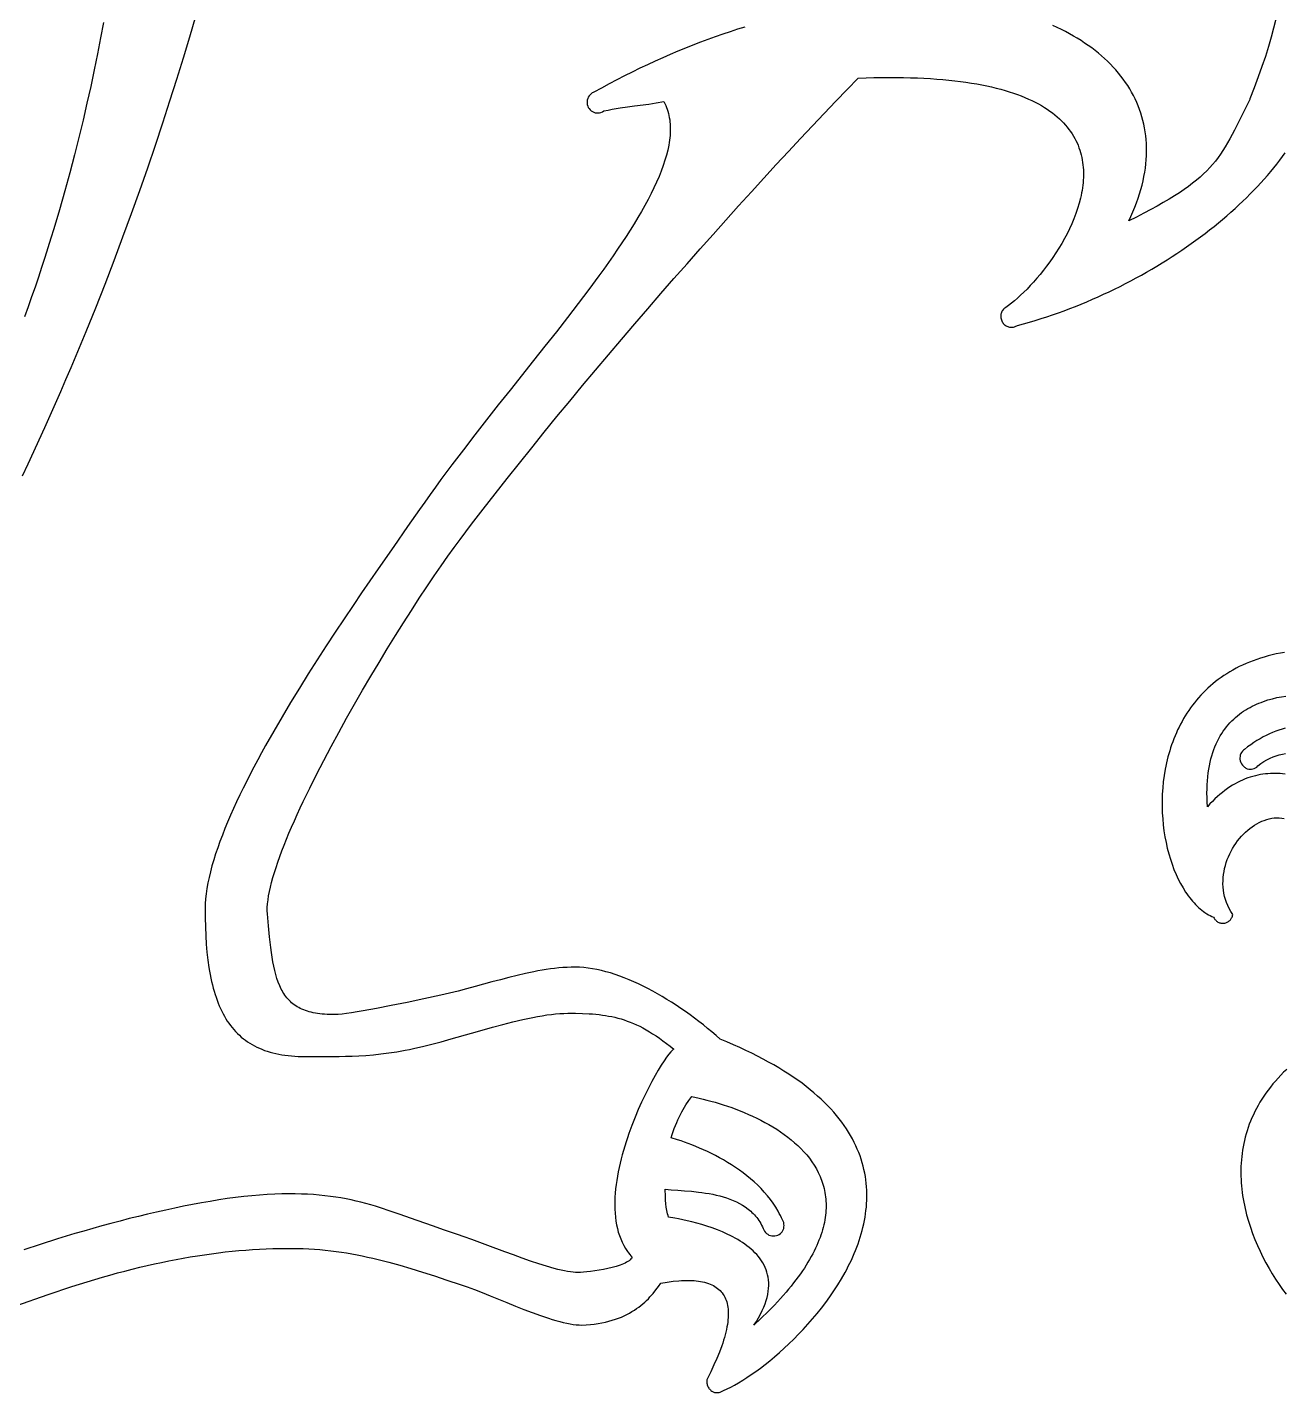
# Model space of a CAD drawing. Extents: x 0 to 113, y 52 to 137.
# Drawn here: x 28.74 to 45.32, y 54.02 to 72.04 of the extents above; entities that cross this region are included whole.
import ezdxf

# ---------------------------------------------------------------- set-up
doc = ezdxf.new("R2010")
doc.units = 0
doc.header["$MEASUREMENT"] = 0

msp = doc.modelspace()

# ---------------------------------------------------------------- linework, layer by layer
for points in [[(28.677, 66.12), (28.752, 66.278), (28.826, 66.437), (28.9, 66.595), (28.972, 66.754), (29.043, 66.912), (29.114, 67.071), (29.184, 67.229), (29.252, 67.388), (29.32, 67.546), (29.387, 67.705), (29.453, 67.863), (29.518, 68.021), (29.645, 68.336), (29.768, 68.649), (29.888, 68.961), (30.004, 69.271), (30.117, 69.578), (30.225, 69.883), (30.331, 70.184), (30.432, 70.483), (30.53, 70.777), (30.624, 71.068), (30.715, 71.354), (30.802, 71.635), (30.885, 71.912), (30.965, 72.183)], [(29.748, 72.101), (29.709, 71.896), (29.668, 71.687), (29.624, 71.474), (29.578, 71.257), (29.529, 71.036), (29.477, 70.811), (29.422, 70.583), (29.363, 70.352), (29.302, 70.117), (29.237, 69.878), (29.166, 69.63), (29.092, 69.379), (29.053, 69.252), (29.014, 69.125), (28.973, 68.997), (28.931, 68.868), (28.888, 68.739), (28.844, 68.609), (28.799, 68.479), (28.753, 68.347), (28.706, 68.216)], [(45.216, 72.142), (45.188, 72.026), (45.156, 71.906), (45.12, 71.782), (45.08, 71.653), (45.035, 71.52), (44.986, 71.382), (44.933, 71.239), (44.875, 71.091), (44.875, 71.089), (44.875, 71.086), (44.876, 71.084), (44.875, 71.082), (44.736, 70.801), (44.673, 70.678), (44.642, 70.62), (44.612, 70.565), (44.582, 70.512), (44.551, 70.461), (44.52, 70.411), (44.488, 70.363), (44.455, 70.317), (44.42, 70.272), (44.384, 70.228), (44.347, 70.185), (44.307, 70.143), (44.264, 70.101), (44.219, 70.06), (44.171, 70.019), (44.12, 69.978), (44.066, 69.937), (44.008, 69.895), (43.946, 69.854), (43.88, 69.811), (43.809, 69.768), (43.733, 69.724), (43.653, 69.678), (43.567, 69.632), (43.476, 69.583), (43.379, 69.533), (43.276, 69.482), (43.305, 69.542), (43.332, 69.602), (43.356, 69.662), (43.379, 69.721), (43.4, 69.78), (43.419, 69.838), (43.436, 69.896), (43.452, 69.954), (43.466, 70.011), (43.478, 70.067), (43.488, 70.123), (43.496, 70.179), (43.503, 70.234), (43.508, 70.289), (43.511, 70.343), (43.512, 70.397), (43.512, 70.45), (43.51, 70.503), (43.507, 70.555), (43.501, 70.606), (43.495, 70.658), (43.486, 70.708), (43.476, 70.758), (43.464, 70.807), (43.451, 70.856), (43.436, 70.904), (43.42, 70.952), (43.402, 70.999), (43.383, 71.045), (43.362, 71.091), (43.339, 71.136), (43.315, 71.18), (43.29, 71.224), (43.263, 71.267), (43.235, 71.31), (43.205, 71.351), (43.174, 71.393), (43.141, 71.433), (43.108, 71.473), (43.072, 71.512), (43.036, 71.55), (42.998, 71.588), (42.958, 71.624), (42.918, 71.66), (42.876, 71.696), (42.833, 71.73), (42.788, 71.764), (42.742, 71.797), (42.695, 71.829), (42.647, 71.861), (42.598, 71.892), (42.547, 71.921), (42.495, 71.95), (42.442, 71.979), (42.388, 72.006), (42.332, 72.032), (42.276, 72.058)], [(38.21, 72.04), (38.113, 72.01), (38.016, 71.978), (37.919, 71.945), (37.821, 71.911), (37.723, 71.876), (37.624, 71.839), (37.526, 71.801), (37.427, 71.761), (37.327, 71.72), (37.227, 71.678), (37.127, 71.634), (37.027, 71.589), (36.926, 71.543), (36.826, 71.495), (36.725, 71.446), (36.623, 71.396), (36.522, 71.343), (36.42, 71.29), (36.318, 71.235), (36.217, 71.179), (36.207, 71.175), (36.198, 71.17), (36.182, 71.159), (36.168, 71.145), (36.155, 71.13), (36.145, 71.113), (36.137, 71.095), (36.132, 71.076), (36.129, 71.056), (36.129, 71.036), (36.132, 71.016), (36.137, 70.997), (36.145, 70.979), (36.155, 70.963), (36.168, 70.948), (36.182, 70.935), (36.199, 70.924), (36.217, 70.915), (36.236, 70.909), (36.255, 70.907), (36.274, 70.906), (36.294, 70.909), (36.312, 70.914), (36.33, 70.922), (36.348, 70.933), (36.405, 70.944), (36.46, 70.954), (36.564, 70.972), (36.662, 70.987), (36.756, 70.999), (36.942, 71.024), (37.04, 71.038), (37.143, 71.056), (37.155, 71.031), (37.167, 71.006), (37.177, 70.98), (37.187, 70.954), (37.195, 70.928), (37.202, 70.901), (37.209, 70.873), (37.214, 70.846), (37.219, 70.817), (37.222, 70.789), (37.225, 70.76), (37.226, 70.731), (37.227, 70.701), (37.227, 70.671), (37.226, 70.64), (37.224, 70.609), (37.221, 70.578), (37.217, 70.547), (37.212, 70.515), (37.207, 70.482), (37.193, 70.416), (37.176, 70.349), (37.156, 70.281), (37.133, 70.211), (37.107, 70.14), (37.078, 70.067), (37.046, 69.993), (37.011, 69.918), (36.974, 69.842), (36.934, 69.765), (36.891, 69.686), (36.847, 69.607), (36.799, 69.526), (36.75, 69.444), (36.698, 69.361), (36.644, 69.278), (36.589, 69.193), (36.531, 69.107), (36.472, 69.021), (36.41, 68.934), (36.348, 68.845), (36.283, 68.757), (36.15, 68.576), (36.012, 68.393), (35.869, 68.208), (35.723, 68.02), (35.573, 67.83), (35.421, 67.638), (35.112, 67.25), (34.957, 67.054), (34.802, 66.858), (34.648, 66.661), (34.496, 66.463), (34.346, 66.265), (34.2, 66.068), (34.128, 65.969), (34.057, 65.871), (33.987, 65.772), (33.919, 65.674), (33.761, 65.448), (33.577, 65.186), (33.373, 64.892), (33.154, 64.573), (33.04, 64.405), (32.923, 64.232), (32.806, 64.055), (32.687, 63.874), (32.568, 63.691), (32.45, 63.504), (32.333, 63.316), (32.217, 63.127), (32.103, 62.937), (31.993, 62.747), (31.886, 62.558), (31.833, 62.463), (31.782, 62.369), (31.733, 62.275), (31.684, 62.182), (31.637, 62.09), (31.591, 61.998), (31.547, 61.907), (31.504, 61.816), (31.463, 61.726), (31.423, 61.638), (31.385, 61.55), (31.35, 61.464), (31.316, 61.378), (31.284, 61.294), (31.254, 61.211), (31.227, 61.13), (31.201, 61.05), (31.178, 60.971), (31.158, 60.894), (31.14, 60.819), (31.124, 60.746), (31.111, 60.674), (31.101, 60.604), (31.094, 60.536), (31.089, 60.47), (31.088, 60.407), (31.088, 60.284), (31.091, 60.165), (31.096, 60.05), (31.103, 59.939), (31.112, 59.832), (31.124, 59.729), (31.138, 59.631), (31.146, 59.583), (31.154, 59.536), (31.164, 59.49), (31.173, 59.446), (31.184, 59.402), (31.195, 59.359), (31.206, 59.317), (31.219, 59.276), (31.232, 59.237), (31.246, 59.198), (31.26, 59.16), (31.275, 59.123), (31.291, 59.088), (31.308, 59.053), (31.325, 59.019), (31.343, 58.986), (31.362, 58.954), (31.381, 58.924), (31.402, 58.894), (31.423, 58.865), (31.445, 58.837), (31.467, 58.81), (31.491, 58.784), (31.515, 58.76), (31.54, 58.736), (31.566, 58.713), (31.593, 58.691), (31.621, 58.67), (31.649, 58.65), (31.678, 58.631), (31.709, 58.613), (31.74, 58.596), (31.772, 58.58), (31.805, 58.565), (31.838, 58.551), (31.873, 58.537), (31.909, 58.525), (31.945, 58.514), (31.983, 58.504), (32.021, 58.495), (32.06, 58.486), (32.101, 58.479), (32.142, 58.473), (32.184, 58.467), (32.228, 58.463), (32.272, 58.459), (32.317, 58.457), (32.364, 58.455), (32.411, 58.454), (32.459, 58.455), (32.573, 58.455), (32.706, 58.455), (32.858, 58.456), (32.941, 58.458), (33.027, 58.46), (33.118, 58.465), (33.211, 58.471), (33.309, 58.479), (33.409, 58.49), (33.513, 58.503), (33.619, 58.519), (33.728, 58.538), (33.784, 58.548), (33.84, 58.56), (33.897, 58.573), (33.956, 58.587), (34.078, 58.617), (34.204, 58.651), (34.335, 58.688), (34.605, 58.765), (34.742, 58.804), (34.879, 58.842), (35.016, 58.879), (35.151, 58.913), (35.283, 58.944), (35.348, 58.959), (35.413, 58.972), (35.476, 58.984), (35.537, 58.994), (35.598, 59.004), (35.657, 59.012), (35.714, 59.018), (35.77, 59.022), (35.824, 59.025), (35.876, 59.026), (35.974, 59.026), (36.067, 59.024), (36.158, 59.02), (36.202, 59.017), (36.245, 59.013), (36.288, 59.009), (36.33, 59.003), (36.372, 58.997), (36.413, 58.99), (36.455, 58.982), (36.495, 58.973), (36.536, 58.963), (36.577, 58.951), (36.618, 58.939), (36.658, 58.924), (36.699, 58.909), (36.74, 58.892), (36.781, 58.874), (36.823, 58.854), (36.865, 58.832), (36.908, 58.808), (36.951, 58.783), (36.994, 58.756), (37.039, 58.727), (37.084, 58.696), (37.13, 58.663), (37.177, 58.628), (37.225, 58.591), (37.274, 58.551), (37.266, 58.547), (37.257, 58.54), (37.246, 58.531), (37.235, 58.519), (37.208, 58.488), (37.178, 58.447), (37.144, 58.398), (37.107, 58.34), (37.067, 58.275), (37.025, 58.203), (36.982, 58.124), (36.938, 58.04), (36.894, 57.95), (36.849, 57.855), (36.805, 57.756), (36.762, 57.653), (36.72, 57.547), (36.68, 57.439), (36.661, 57.384), (36.643, 57.328), (36.625, 57.273), (36.609, 57.217), (36.593, 57.16), (36.578, 57.104), (36.564, 57.047), (36.551, 56.99), (36.54, 56.934), (36.529, 56.877), (36.52, 56.821), (36.512, 56.765), (36.505, 56.71), (36.5, 56.654), (36.496, 56.6), (36.494, 56.545), (36.494, 56.492), (36.495, 56.439), (36.498, 56.387), (36.503, 56.335), (36.509, 56.285), (36.518, 56.235), (36.528, 56.187), (36.541, 56.139), (36.556, 56.093), (36.572, 56.048), (36.592, 56.004), (36.613, 55.962), (36.637, 55.921), (36.663, 55.882), (36.677, 55.863), (36.692, 55.844), (36.707, 55.826), (36.723, 55.808), (36.717, 55.796), (36.708, 55.784), (36.697, 55.772), (36.684, 55.761), (36.668, 55.75), (36.651, 55.74), (36.632, 55.73), (36.611, 55.72), (36.589, 55.711), (36.565, 55.702), (36.514, 55.686), (36.46, 55.671), (36.403, 55.658), (36.345, 55.646), (36.287, 55.636), (36.23, 55.627), (36.176, 55.62), (36.125, 55.614), (36.08, 55.61), (36.04, 55.607), (36.007, 55.606), (35.977, 55.606), (35.943, 55.609), (35.908, 55.613), (35.869, 55.619), (35.829, 55.627), (35.786, 55.637), (35.741, 55.647), (35.694, 55.66), (35.595, 55.688), (35.491, 55.721), (35.383, 55.757), (35.271, 55.796), (35.157, 55.837), (35.043, 55.879), (34.818, 55.962), (34.606, 56.041), (34.508, 56.076), (34.417, 56.107), (34.248, 56.164), (34.09, 56.22), (33.799, 56.324), (33.663, 56.372), (33.531, 56.417), (33.402, 56.459), (33.338, 56.479), (33.274, 56.498), (33.21, 56.516), (33.145, 56.532), (33.08, 56.548), (33.015, 56.563), (32.948, 56.577), (32.881, 56.589), (32.812, 56.6), (32.741, 56.61), (32.669, 56.619), (32.595, 56.627), (32.519, 56.633), (32.441, 56.638), (32.36, 56.641), (32.277, 56.644), (32.19, 56.644), (32.101, 56.643), (32.006, 56.64), (31.908, 56.635), (31.807, 56.628), (31.703, 56.619), (31.598, 56.608), (31.49, 56.595), (31.38, 56.58), (31.268, 56.563), (31.154, 56.544), (31.039, 56.524), (30.923, 56.503), (30.805, 56.48), (30.687, 56.455), (30.568, 56.43), (30.448, 56.403), (30.327, 56.375), (30.207, 56.346), (30.086, 56.316), (29.965, 56.285), (29.845, 56.253), (29.725, 56.22), (29.606, 56.187), (29.487, 56.153), (29.37, 56.119), (29.138, 56.049), (28.912, 55.977), (28.694, 55.906)], [(28.589, 55.166), (29.018, 55.317), (29.122, 55.352), (29.225, 55.387), (29.328, 55.42), (29.43, 55.453), (29.531, 55.484), (29.632, 55.514), (29.732, 55.544), (29.832, 55.572), (29.931, 55.599), (30.029, 55.625), (30.127, 55.65), (30.225, 55.674), (30.322, 55.697), (30.418, 55.718), (30.514, 55.739), (30.61, 55.758), (30.704, 55.777), (30.799, 55.794), (30.893, 55.811), (30.986, 55.826), (31.079, 55.84), (31.171, 55.853), (31.263, 55.865), (31.354, 55.876), (31.445, 55.886), (31.535, 55.894), (31.625, 55.902), (31.715, 55.908), (31.804, 55.914), (31.892, 55.918), (31.98, 55.921), (32.068, 55.923), (32.148, 55.924), (32.228, 55.924), (32.305, 55.923), (32.381, 55.92), (32.456, 55.917), (32.53, 55.912), (32.602, 55.907), (32.674, 55.9), (32.745, 55.892), (32.816, 55.884), (32.886, 55.874), (32.955, 55.863), (33.024, 55.851), (33.093, 55.839), (33.162, 55.825), (33.232, 55.81), (33.301, 55.795), (33.371, 55.778), (33.441, 55.76), (33.512, 55.742), (33.656, 55.702), (33.803, 55.658), (33.956, 55.611), (34.115, 55.56), (34.28, 55.506), (34.453, 55.448), (34.545, 55.416), (34.643, 55.38), (34.745, 55.34), (34.851, 55.297), (35.071, 55.208), (35.183, 55.162), (35.294, 55.118), (35.404, 55.076), (35.513, 55.037), (35.618, 55.002), (35.669, 54.986), (35.718, 54.971), (35.767, 54.957), (35.814, 54.945), (35.86, 54.935), (35.904, 54.927), (35.946, 54.92), (35.986, 54.915), (36.025, 54.913), (36.061, 54.912), (36.117, 54.915), (36.172, 54.919), (36.224, 54.925), (36.275, 54.933), (36.324, 54.941), (36.371, 54.951), (36.416, 54.963), (36.46, 54.975), (36.502, 54.988), (36.542, 55.003), (36.581, 55.018), (36.618, 55.035), (36.654, 55.052), (36.688, 55.07), (36.721, 55.089), (36.753, 55.109), (36.783, 55.129), (36.812, 55.15), (36.839, 55.171), (36.865, 55.193), (36.891, 55.215), (36.915, 55.237), (36.938, 55.26), (36.959, 55.283), (36.98, 55.306), (37, 55.329), (37.037, 55.375), (37.07, 55.421), (37.101, 55.466), (37.184, 55.48), (37.263, 55.49), (37.339, 55.497), (37.375, 55.499), (37.41, 55.501), (37.444, 55.501), (37.477, 55.501), (37.509, 55.5), (37.54, 55.498), (37.57, 55.495), (37.599, 55.492), (37.627, 55.487), (37.654, 55.482), (37.68, 55.476), (37.705, 55.469), (37.729, 55.461), (37.752, 55.452), (37.774, 55.443), (37.795, 55.432), (37.815, 55.421), (37.833, 55.409), (37.851, 55.396), (37.868, 55.382), (37.884, 55.367), (37.898, 55.351), (37.912, 55.335), (37.924, 55.317), (37.936, 55.299), (37.946, 55.28), (37.955, 55.26), (37.964, 55.239), (37.971, 55.217), (37.977, 55.195), (37.982, 55.171), (37.986, 55.147), (37.989, 55.122), (37.991, 55.095), (37.992, 55.068), (37.992, 55.041), (37.991, 55.012), (37.988, 54.982), (37.985, 54.951), (37.98, 54.92), (37.975, 54.888), (37.968, 54.854), (37.96, 54.82), (37.951, 54.785), (37.941, 54.749), (37.93, 54.712), (37.918, 54.675), (37.905, 54.636), (37.875, 54.556), (37.841, 54.472), (37.803, 54.385), (37.76, 54.294), (37.712, 54.2), (37.71, 54.189), (37.708, 54.178), (37.708, 54.167), (37.708, 54.155), (37.71, 54.144), (37.712, 54.133), (37.715, 54.122), (37.719, 54.112), (37.723, 54.101), (37.728, 54.091), (37.734, 54.081), (37.741, 54.072), (37.748, 54.064), (37.756, 54.056), (37.764, 54.048), (37.773, 54.041), (37.783, 54.036), (37.792, 54.031), (37.802, 54.027), (37.812, 54.024), (37.822, 54.021), (37.832, 54.02), (37.842, 54.02), (37.853, 54.02), (37.863, 54.021), (37.873, 54.023), (37.883, 54.026), (37.893, 54.029), (37.912, 54.038), (37.931, 54.05), (37.976, 54.071), (38.024, 54.094), (38.075, 54.121), (38.127, 54.151), (38.182, 54.184), (38.238, 54.22), (38.296, 54.259), (38.356, 54.301), (38.416, 54.345), (38.478, 54.392), (38.54, 54.442), (38.603, 54.494), (38.666, 54.549), (38.73, 54.606), (38.793, 54.665), (38.857, 54.726), (38.92, 54.79), (38.982, 54.855), (39.044, 54.923), (39.104, 54.992), (39.164, 55.063), (39.222, 55.136), (39.279, 55.21), (39.334, 55.286), (39.387, 55.364), (39.438, 55.443), (39.487, 55.523), (39.533, 55.604), (39.555, 55.645), (39.576, 55.687), (39.597, 55.728), (39.617, 55.77), (39.636, 55.812), (39.654, 55.855), (39.672, 55.897), (39.689, 55.94), (39.704, 55.983), (39.719, 56.027), (39.733, 56.07), (39.746, 56.114), (39.758, 56.158), (39.769, 56.201), (39.78, 56.246), (39.789, 56.29), (39.797, 56.334), (39.803, 56.379), (39.809, 56.423), (39.814, 56.468), (39.817, 56.513), (39.82, 56.558), (39.821, 56.603), (39.821, 56.648), (39.819, 56.693), (39.817, 56.738), (39.813, 56.783), (39.807, 56.828), (39.801, 56.873), (39.792, 56.918), (39.783, 56.963), (39.772, 57.009), (39.76, 57.054), (39.746, 57.099), (39.731, 57.144), (39.714, 57.189), (39.695, 57.234), (39.675, 57.278), (39.654, 57.323), (39.631, 57.368), (39.606, 57.412), (39.579, 57.457), (39.551, 57.501), (39.521, 57.545), (39.49, 57.589), (39.456, 57.633), (39.421, 57.676), (39.384, 57.72), (39.345, 57.763), (39.304, 57.806), (39.262, 57.849), (39.217, 57.892), (39.171, 57.934), (39.122, 57.977), (39.072, 58.018), (39.019, 58.06), (38.965, 58.102), (38.908, 58.143), (38.85, 58.184), (38.789, 58.224), (38.726, 58.264), (38.661, 58.304), (38.594, 58.344), (38.525, 58.383), (38.453, 58.422), (38.379, 58.461), (38.303, 58.499), (38.224, 58.537), (38.144, 58.574), (38.06, 58.611), (37.975, 58.648), (37.887, 58.684), (37.832, 58.732), (37.777, 58.78), (37.72, 58.826), (37.663, 58.873), (37.605, 58.918), (37.546, 58.963), (37.487, 59.006), (37.427, 59.049), (37.366, 59.091), (37.305, 59.132), (37.243, 59.172), (37.182, 59.21), (37.119, 59.248), (37.057, 59.284), (36.995, 59.318), (36.932, 59.352), (36.87, 59.383), (36.807, 59.414), (36.745, 59.442), (36.682, 59.469), (36.62, 59.494), (36.559, 59.517), (36.498, 59.539), (36.437, 59.558), (36.376, 59.575), (36.317, 59.59), (36.257, 59.603), (36.199, 59.614), (36.141, 59.623), (36.084, 59.629), (36.029, 59.633), (35.974, 59.634), (35.919, 59.633), (35.864, 59.631), (35.809, 59.628), (35.754, 59.624), (35.699, 59.618), (35.644, 59.611), (35.59, 59.604), (35.535, 59.595), (35.48, 59.585), (35.425, 59.575), (35.315, 59.552), (35.205, 59.526), (35.095, 59.499), (34.984, 59.469), (34.873, 59.439), (34.651, 59.378), (34.539, 59.348), (34.426, 59.318), (34.313, 59.291), (34.2, 59.265), (33.974, 59.216), (33.754, 59.17), (33.544, 59.127), (33.349, 59.09), (33.173, 59.058), (33.093, 59.044), (33.02, 59.033), (32.954, 59.023), (32.895, 59.016), (32.844, 59.012), (32.802, 59.01), (32.731, 59.01), (32.697, 59.011), (32.664, 59.013), (32.632, 59.015), (32.601, 59.019), (32.572, 59.023), (32.543, 59.027), (32.515, 59.033), (32.488, 59.039), (32.462, 59.046), (32.437, 59.053), (32.412, 59.061), (32.389, 59.07), (32.366, 59.08), (32.344, 59.09), (32.323, 59.101), (32.303, 59.113), (32.284, 59.125), (32.265, 59.138), (32.247, 59.152), (32.23, 59.166), (32.213, 59.181), (32.197, 59.197), (32.182, 59.213), (32.168, 59.23), (32.154, 59.248), (32.14, 59.266), (32.127, 59.285), (32.115, 59.305), (32.104, 59.325), (32.093, 59.346), (32.072, 59.389), (32.053, 59.436), (32.036, 59.485), (32.021, 59.536), (32.007, 59.59), (31.994, 59.646), (31.983, 59.704), (31.972, 59.765), (31.963, 59.829), (31.954, 59.895), (31.946, 59.963), (31.939, 60.033), (31.925, 60.181), (31.911, 60.338), (31.908, 60.379), (31.909, 60.424), (31.912, 60.472), (31.918, 60.523), (31.926, 60.577), (31.936, 60.633), (31.949, 60.692), (31.965, 60.753), (31.982, 60.817), (32.002, 60.883), (32.024, 60.951), (32.048, 61.021), (32.074, 61.094), (32.101, 61.168), (32.131, 61.245), (32.162, 61.323), (32.195, 61.402), (32.23, 61.483), (32.266, 61.566), (32.304, 61.65), (32.343, 61.735), (32.384, 61.822), (32.469, 61.998), (32.559, 62.178), (32.653, 62.36), (32.75, 62.545), (32.851, 62.731), (32.954, 62.918), (33.06, 63.105), (33.167, 63.29), (33.275, 63.474), (33.383, 63.656), (33.491, 63.834), (33.599, 64.009), (33.705, 64.179), (33.81, 64.343), (33.913, 64.502), (34.013, 64.653), (34.11, 64.797), (34.202, 64.932), (34.291, 65.058), (34.375, 65.174), (34.453, 65.279), (34.604, 65.478), (34.758, 65.678), (34.915, 65.879), (35.074, 66.082), (35.235, 66.285), (35.399, 66.489), (35.564, 66.694), (35.731, 66.899), (35.9, 67.103), (36.069, 67.308), (36.24, 67.513), (36.412, 67.716), (36.584, 67.919), (36.757, 68.122), (36.93, 68.323), (37.103, 68.522), (37.275, 68.72), (37.448, 68.917), (37.62, 69.111), (37.791, 69.303), (37.961, 69.493), (38.129, 69.68), (38.297, 69.864), (38.462, 70.046), (38.626, 70.224), (38.788, 70.399), (38.947, 70.57), (39.105, 70.737), (39.259, 70.901), (39.411, 71.06), (39.559, 71.214), (39.704, 71.365), (39.81, 71.369), (39.914, 71.372), (40.015, 71.374), (40.114, 71.375), (40.21, 71.374), (40.304, 71.373), (40.397, 71.371), (40.487, 71.368), (40.574, 71.365), (40.66, 71.36), (40.743, 71.354), (40.825, 71.347), (40.904, 71.34), (40.981, 71.331), (41.056, 71.322), (41.129, 71.312), (41.201, 71.301), (41.27, 71.289), (41.337, 71.277), (41.402, 71.264), (41.466, 71.249), (41.527, 71.235), (41.587, 71.219), (41.644, 71.203), (41.7, 71.186), (41.754, 71.168), (41.807, 71.15), (41.857, 71.131), (41.906, 71.111), (41.953, 71.09), (41.998, 71.069), (42.042, 71.048), (42.084, 71.026), (42.124, 71.003), (42.163, 70.98), (42.2, 70.956), (42.236, 70.931), (42.27, 70.906), (42.302, 70.881), (42.333, 70.855), (42.363, 70.828), (42.391, 70.802), (42.417, 70.774), (42.442, 70.746), (42.466, 70.718), (42.488, 70.69), (42.509, 70.661), (42.529, 70.631), (42.547, 70.601), (42.564, 70.571), (42.58, 70.541), (42.595, 70.51), (42.608, 70.479), (42.62, 70.448), (42.631, 70.416), (42.641, 70.384), (42.649, 70.352), (42.657, 70.32), (42.663, 70.287), (42.668, 70.254), (42.672, 70.221), (42.676, 70.188), (42.678, 70.155), (42.679, 70.121), (42.679, 70.088), (42.678, 70.054), (42.676, 70.02), (42.674, 69.986), (42.67, 69.952), (42.666, 69.918), (42.66, 69.884), (42.654, 69.85), (42.647, 69.816), (42.64, 69.782), (42.622, 69.714), (42.602, 69.646), (42.578, 69.578), (42.553, 69.511), (42.525, 69.444), (42.494, 69.378), (42.462, 69.312), (42.428, 69.248), (42.392, 69.184), (42.354, 69.122), (42.316, 69.06), (42.276, 69), (42.235, 68.942), (42.193, 68.885), (42.151, 68.83), (42.108, 68.776), (42.065, 68.725), (42.021, 68.675), (41.978, 68.628), (41.935, 68.583), (41.892, 68.54), (41.85, 68.5), (41.808, 68.462), (41.768, 68.427), (41.728, 68.395), (41.69, 68.366), (41.653, 68.34), (41.642, 68.332), (41.632, 68.324), (41.623, 68.315), (41.615, 68.306), (41.608, 68.296), (41.602, 68.285), (41.597, 68.274), (41.593, 68.262), (41.59, 68.25), (41.588, 68.238), (41.588, 68.226), (41.588, 68.213), (41.589, 68.201), (41.592, 68.188), (41.596, 68.176), (41.601, 68.164), (41.606, 68.152), (41.613, 68.141), (41.621, 68.13), (41.629, 68.121), (41.638, 68.112), (41.648, 68.104), (41.658, 68.098), (41.669, 68.092), (41.68, 68.087), (41.692, 68.083), (41.704, 68.08), (41.716, 68.079), (41.729, 68.078), (41.741, 68.079), (41.754, 68.081), (41.767, 68.085), (41.778, 68.088), (41.788, 68.093), (41.799, 68.098), (41.81, 68.102), (41.888, 68.123), (41.965, 68.145), (42.042, 68.168), (42.119, 68.192), (42.195, 68.216), (42.272, 68.242), (42.348, 68.269), (42.424, 68.296), (42.499, 68.325), (42.575, 68.354), (42.649, 68.384), (42.724, 68.415), (42.798, 68.447), (42.872, 68.48), (42.945, 68.513), (43.018, 68.547), (43.09, 68.582), (43.162, 68.618), (43.233, 68.654), (43.304, 68.691), (43.374, 68.729), (43.444, 68.767), (43.513, 68.806), (43.581, 68.846), (43.649, 68.886), (43.716, 68.927), (43.782, 68.968), (43.848, 69.01), (43.913, 69.052), (43.977, 69.095), (44.04, 69.139), (44.102, 69.183), (44.164, 69.227), (44.225, 69.272), (44.285, 69.317), (44.344, 69.363), (44.402, 69.409), (44.46, 69.455), (44.516, 69.502), (44.571, 69.549), (44.626, 69.596), (44.679, 69.644), (44.731, 69.692), (44.782, 69.74), (44.832, 69.788), (44.881, 69.837), (44.929, 69.886), (44.976, 69.935), (45.022, 69.984), (45.066, 70.034), (45.109, 70.083), (45.151, 70.133), (45.192, 70.183), (45.231, 70.232), (45.269, 70.282), (45.306, 70.332), (45.341, 70.382)], [(45.334, 63.788), (45.278, 63.778), (45.223, 63.767), (45.17, 63.755), (45.117, 63.742), (45.066, 63.727), (45.016, 63.712), (44.966, 63.696), (44.918, 63.678), (44.871, 63.66), (44.825, 63.641), (44.78, 63.621), (44.736, 63.6), (44.693, 63.578), (44.652, 63.555), (44.611, 63.532), (44.571, 63.507), (44.532, 63.482), (44.495, 63.456), (44.458, 63.43), (44.422, 63.402), (44.388, 63.374), (44.354, 63.345), (44.321, 63.315), (44.289, 63.285), (44.258, 63.254), (44.228, 63.223), (44.199, 63.19), (44.171, 63.158), (44.144, 63.124), (44.118, 63.091), (44.093, 63.056), (44.068, 63.021), (44.045, 62.986), (44.022, 62.95), (44.001, 62.914), (43.98, 62.877), (43.96, 62.84), (43.941, 62.802), (43.922, 62.765), (43.905, 62.726), (43.888, 62.688), (43.872, 62.649), (43.857, 62.61), (43.843, 62.57), (43.83, 62.53), (43.817, 62.491), (43.805, 62.45), (43.794, 62.41), (43.784, 62.369), (43.774, 62.329), (43.766, 62.288), (43.758, 62.247), (43.744, 62.165), (43.733, 62.082), (43.725, 62), (43.72, 61.917), (43.717, 61.835), (43.717, 61.753), (43.72, 61.672), (43.725, 61.592), (43.732, 61.512), (43.742, 61.433), (43.755, 61.356), (43.769, 61.28), (43.786, 61.205), (43.805, 61.132), (43.826, 61.061), (43.849, 60.992), (43.874, 60.924), (43.901, 60.859), (43.93, 60.797), (43.961, 60.737), (43.993, 60.68), (44.027, 60.626), (44.044, 60.6), (44.062, 60.575), (44.081, 60.55), (44.099, 60.527), (44.118, 60.504), (44.138, 60.482), (44.158, 60.461), (44.178, 60.441), (44.198, 60.422), (44.219, 60.403), (44.24, 60.386), (44.262, 60.37), (44.283, 60.354), (44.306, 60.34), (44.328, 60.327), (44.35, 60.315), (44.373, 60.304), (44.397, 60.294), (44.402, 60.283), (44.408, 60.274), (44.414, 60.265), (44.421, 60.257), (44.429, 60.249), (44.437, 60.242), (44.445, 60.236), (44.454, 60.23), (44.464, 60.225), (44.473, 60.221), (44.483, 60.218), (44.494, 60.216), (44.504, 60.214), (44.515, 60.213), (44.525, 60.213), (44.536, 60.214), (44.547, 60.216), (44.557, 60.219), (44.567, 60.223), (44.577, 60.227), (44.586, 60.232), (44.595, 60.238), (44.603, 60.244), (44.61, 60.252), (44.618, 60.259), (44.624, 60.268), (44.63, 60.277), (44.635, 60.286), (44.64, 60.296), (44.644, 60.307), (44.647, 60.317), (44.65, 60.329), (44.625, 60.368), (44.603, 60.407), (44.584, 60.447), (44.567, 60.487), (44.553, 60.528), (44.542, 60.569), (44.533, 60.61), (44.527, 60.651), (44.522, 60.692), (44.52, 60.734), (44.521, 60.775), (44.523, 60.816), (44.527, 60.857), (44.534, 60.897), (44.542, 60.937), (44.552, 60.977), (44.564, 61.016), (44.577, 61.054), (44.592, 61.092), (44.609, 61.129), (44.627, 61.165), (44.647, 61.2), (44.668, 61.235), (44.69, 61.268), (44.714, 61.3), (44.738, 61.331), (44.764, 61.361), (44.791, 61.389), (44.818, 61.416), (44.847, 61.442), (44.876, 61.465), (44.906, 61.488), (44.936, 61.508), (44.968, 61.527), (44.999, 61.544), (45.032, 61.559), (45.064, 61.572), (45.097, 61.583), (45.13, 61.592), (45.163, 61.599), (45.197, 61.604), (45.23, 61.606), (45.263, 61.605), (45.296, 61.602), (45.33, 61.597)], [(45.34, 62.181), (45.308, 62.185), (45.276, 62.188), (45.244, 62.189), (45.212, 62.19), (45.179, 62.19), (45.147, 62.189), (45.114, 62.187), (45.081, 62.184), (45.048, 62.18), (45.014, 62.175), (44.981, 62.168), (44.948, 62.161), (44.914, 62.152), (44.881, 62.142), (44.847, 62.131), (44.814, 62.118), (44.78, 62.104), (44.746, 62.089), (44.713, 62.072), (44.679, 62.054), (44.646, 62.035), (44.612, 62.014), (44.579, 61.991), (44.546, 61.967), (44.512, 61.941), (44.479, 61.914), (44.446, 61.885), (44.414, 61.855), (44.381, 61.822), (44.349, 61.788), (44.316, 61.752), (44.312, 61.814), (44.31, 61.873), (44.309, 61.931), (44.31, 61.987), (44.312, 62.042), (44.315, 62.095), (44.32, 62.147), (44.325, 62.197), (44.333, 62.245), (44.341, 62.292), (44.35, 62.338), (44.361, 62.382), (44.373, 62.425), (44.386, 62.466), (44.4, 62.506), (44.415, 62.544), (44.431, 62.581), (44.448, 62.617), (44.465, 62.652), (44.484, 62.685), (44.504, 62.717), (44.524, 62.748), (44.545, 62.777), (44.567, 62.806), (44.59, 62.833), (44.613, 62.859), (44.637, 62.884), (44.662, 62.908), (44.687, 62.931), (44.713, 62.952), (44.739, 62.973), (44.766, 62.993), (44.793, 63.012), (44.821, 63.029), (44.849, 63.046), (44.877, 63.062), (44.906, 63.077), (44.935, 63.091), (44.964, 63.105), (44.993, 63.117), (45.023, 63.129), (45.053, 63.14), (45.112, 63.16), (45.173, 63.176), (45.233, 63.191), (45.292, 63.202), (45.352, 63.212)], [(45.343, 62.789), (45.301, 62.777), (45.259, 62.763), (45.217, 62.748), (45.175, 62.731), (45.133, 62.713), (45.092, 62.693), (45.05, 62.672), (45.009, 62.649), (44.968, 62.624), (44.927, 62.598), (44.886, 62.57), (44.846, 62.54), (44.806, 62.508), (44.79, 62.497), (44.776, 62.483), (44.765, 62.468), (44.756, 62.452), (44.749, 62.434), (44.745, 62.416), (44.743, 62.397), (44.744, 62.377), (44.748, 62.357), (44.755, 62.337), (44.764, 62.319), (44.776, 62.301), (44.789, 62.286), (44.805, 62.273), (44.813, 62.267), (44.822, 62.262), (44.831, 62.257), (44.841, 62.253), (44.86, 62.248), (44.879, 62.246), (44.897, 62.247), (44.915, 62.25), (44.933, 62.256), (44.95, 62.264), (44.966, 62.275), (44.98, 62.289), (45.02, 62.32), (45.061, 62.347), (45.101, 62.371), (45.142, 62.392), (45.182, 62.409), (45.223, 62.424), (45.264, 62.436), (45.305, 62.445), (45.346, 62.452)], [(45.361, 58.285), (45.321, 58.247), (45.284, 58.209), (45.247, 58.171), (45.213, 58.132), (45.179, 58.093), (45.147, 58.053), (45.117, 58.013), (45.088, 57.973), (45.06, 57.933), (45.033, 57.893), (45.008, 57.852), (44.984, 57.811), (44.962, 57.77), (44.941, 57.728), (44.921, 57.687), (44.902, 57.645), (44.884, 57.603), (44.868, 57.561), (44.853, 57.519), (44.839, 57.476), (44.826, 57.434), (44.814, 57.391), (44.804, 57.348), (44.795, 57.306), (44.786, 57.263), (44.779, 57.22), (44.773, 57.177), (44.768, 57.134), (44.763, 57.091), (44.76, 57.048), (44.758, 57.005), (44.757, 56.962), (44.757, 56.919), (44.757, 56.876), (44.759, 56.833), (44.762, 56.79), (44.765, 56.747), (44.769, 56.705), (44.774, 56.662), (44.78, 56.62), (44.787, 56.577), (44.795, 56.535), (44.803, 56.493), (44.812, 56.451), (44.822, 56.409), (44.832, 56.367), (44.856, 56.284), (44.882, 56.203), (44.91, 56.122), (44.941, 56.042), (44.975, 55.963), (45.01, 55.885), (45.048, 55.809), (45.087, 55.733), (45.128, 55.66), (45.171, 55.588), (45.215, 55.518), (45.261, 55.449), (45.307, 55.382), (45.355, 55.318)]]:
    msp.add_lwpolyline(points)
msp.add_lwpolyline([(37.51, 57.927), (37.608, 57.906), (37.659, 57.894), (37.711, 57.881), (37.764, 57.867), (37.818, 57.852), (37.872, 57.836), (37.926, 57.818), (37.981, 57.8), (38.037, 57.781), (38.092, 57.76), (38.147, 57.739), (38.203, 57.716), (38.258, 57.692), (38.313, 57.668), (38.368, 57.642), (38.422, 57.615), (38.475, 57.586), (38.528, 57.557), (38.58, 57.526), (38.631, 57.495), (38.68, 57.462), (38.729, 57.428), (38.776, 57.393), (38.822, 57.356), (38.867, 57.318), (38.91, 57.28), (38.951, 57.24), (38.99, 57.198), (39.027, 57.156), (39.063, 57.112), (39.096, 57.067), (39.126, 57.021), (39.155, 56.973), (39.18, 56.924), (39.204, 56.874), (39.214, 56.848), (39.224, 56.822), (39.233, 56.796), (39.242, 56.77), (39.249, 56.743), (39.256, 56.716), (39.262, 56.688), (39.268, 56.66), (39.272, 56.632), (39.276, 56.603), (39.279, 56.574), (39.281, 56.545), (39.282, 56.516), (39.283, 56.486), (39.282, 56.456), (39.281, 56.425), (39.279, 56.394), (39.275, 56.363), (39.271, 56.331), (39.266, 56.299), (39.26, 56.267), (39.253, 56.234), (39.245, 56.201), (39.236, 56.168), (39.226, 56.134), (39.215, 56.1), (39.203, 56.066), (39.189, 56.031), (39.175, 55.996), (39.16, 55.961), (39.143, 55.925), (39.126, 55.889), (39.107, 55.852), (39.087, 55.815), (39.066, 55.778), (39.044, 55.741), (39.02, 55.703), (38.996, 55.664), (38.97, 55.626), (38.943, 55.586), (38.914, 55.547), (38.885, 55.507), (38.854, 55.467), (38.822, 55.427), (38.788, 55.386), (38.754, 55.344), (38.718, 55.303), (38.68, 55.261), (38.641, 55.218), (38.601, 55.176), (38.517, 55.089), (38.427, 55.001), (38.331, 54.911), (38.363, 54.96), (38.392, 55.009), (38.418, 55.056), (38.441, 55.102), (38.461, 55.147), (38.478, 55.191), (38.492, 55.234), (38.504, 55.276), (38.513, 55.317), (38.52, 55.357), (38.524, 55.396), (38.526, 55.434), (38.526, 55.471), (38.523, 55.507), (38.518, 55.542), (38.511, 55.576), (38.502, 55.609), (38.491, 55.641), (38.479, 55.672), (38.464, 55.702), (38.448, 55.732), (38.43, 55.761), (38.411, 55.788), (38.39, 55.815), (38.368, 55.841), (38.344, 55.866), (38.32, 55.891), (38.294, 55.914), (38.267, 55.937), (38.239, 55.959), (38.209, 55.981), (38.18, 56.001), (38.149, 56.021), (38.117, 56.04), (38.085, 56.058), (38.052, 56.076), (38.019, 56.093), (37.986, 56.109), (37.917, 56.14), (37.848, 56.168), (37.779, 56.193), (37.71, 56.217), (37.642, 56.238), (37.575, 56.256), (37.511, 56.273), (37.449, 56.288), (37.391, 56.301), (37.337, 56.312), (37.287, 56.321), (37.204, 56.335), (37.197, 56.357), (37.191, 56.378), (37.181, 56.422), (37.174, 56.467), (37.169, 56.512), (37.165, 56.559), (37.163, 56.607), (37.16, 56.705), (37.24, 56.698), (37.325, 56.692), (37.413, 56.685), (37.505, 56.677), (37.598, 56.667), (37.645, 56.661), (37.693, 56.654), (37.74, 56.646), (37.787, 56.638), (37.833, 56.628), (37.879, 56.616), (37.925, 56.604), (37.97, 56.59), (38.014, 56.574), (38.057, 56.557), (38.099, 56.538), (38.14, 56.518), (38.179, 56.495), (38.217, 56.47), (38.254, 56.443), (38.289, 56.414), (38.305, 56.399), (38.321, 56.383), (38.337, 56.366), (38.352, 56.349), (38.367, 56.331), (38.381, 56.312), (38.395, 56.293), (38.408, 56.273), (38.42, 56.252), (38.432, 56.231), (38.443, 56.209), (38.453, 56.186), (38.461, 56.167), (38.47, 56.15), (38.482, 56.135), (38.496, 56.121), (38.512, 56.11), (38.529, 56.1), (38.547, 56.093), (38.567, 56.089), (38.587, 56.088), (38.607, 56.089), (38.627, 56.093), (38.646, 56.1), (38.663, 56.109), (38.68, 56.121), (38.694, 56.135), (38.701, 56.143), (38.707, 56.151), (38.712, 56.159), (38.716, 56.168), (38.723, 56.187), (38.727, 56.206), (38.728, 56.225), (38.727, 56.244), (38.723, 56.264), (38.716, 56.282), (38.707, 56.3), (38.694, 56.329), (38.68, 56.357), (38.665, 56.385), (38.65, 56.413), (38.618, 56.467), (38.584, 56.519), (38.547, 56.569), (38.508, 56.619), (38.467, 56.666), (38.424, 56.712), (38.38, 56.757), (38.334, 56.8), (38.287, 56.841), (38.238, 56.881), (38.189, 56.919), (38.138, 56.956), (38.087, 56.992), (38.035, 57.026), (37.982, 57.058), (37.93, 57.09), (37.877, 57.119), (37.824, 57.148), (37.771, 57.175), (37.718, 57.2), (37.666, 57.224), (37.614, 57.247), (37.563, 57.269), (37.513, 57.289), (37.464, 57.307), (37.416, 57.325), (37.369, 57.341), (37.324, 57.356), (37.239, 57.382), (37.252, 57.425), (37.266, 57.466), (37.28, 57.507), (37.295, 57.546), (37.311, 57.584), (37.328, 57.621), (37.344, 57.656), (37.362, 57.691), (37.379, 57.724), (37.397, 57.756), (37.416, 57.788), (37.434, 57.818), (37.472, 57.874), (37.51, 57.927)], close=True)

doc.saveas('drawing.dxf')
